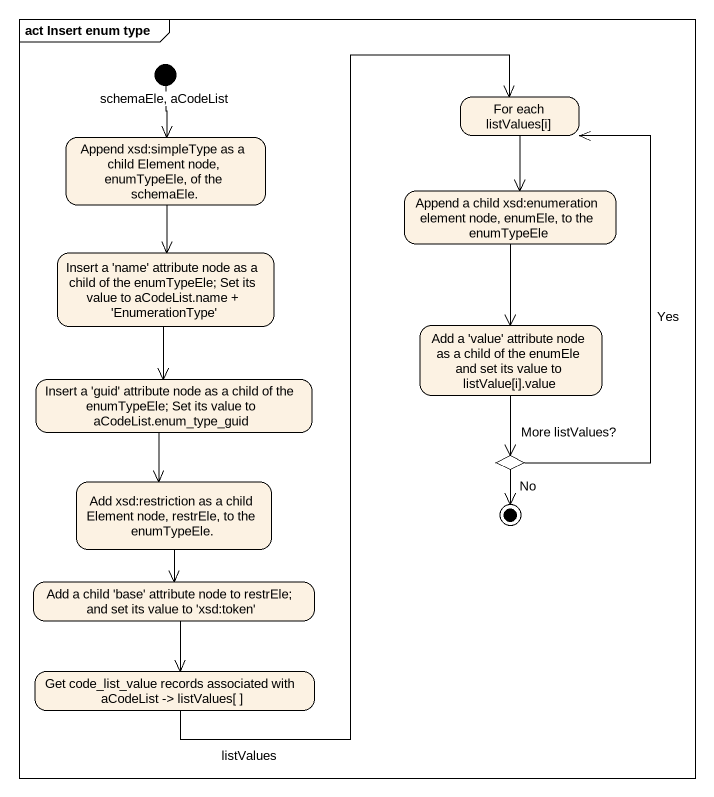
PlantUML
@startuml
mainframe act Insert enum type
hide empty description
state "For each listValues[i]" as For_each_listValues_i
state "Append xsd:simpleType as a child Element node, enumTypeEle, of the schemaEle." as Append_xsd_simpleType_as_a
state "Append a child xsd:enumeration element node, enumEle, to the enumTypeEle" as Append_a_child_xsd
state "Insert a 'name' attribute node as a child of the enumTypeEle; Set its value to aCodeList.name + 'EnumerationType'" as Insert_a_name_attribute
state "Add a 'value' attribute node as a child of the enumEle and set its value to listValue[i].value" as Add_a_value_attribute_node
state "Insert a 'guid' attribute node as a child of the enumTypeEle; Set its value to aCodeList.enum_type_guid" as Insert_a_guid_attribute
state "Add xsd:restriction as a child Element node, restrEle, to the enumTypeEle." as Add_xsd_restriction_as_a
state "More listValues?" as More_listValues <<choice>>
state "Add a child 'base' attribute node to restrEle; and set its value to 'xsd:token'" as Add_a_child_base_attribute
state "Get code_list_value records associated with aCodeList -> listValues[ ]" as Get_code_list_value_records
[*] --> Append_xsd_simpleType_as_a : schemaEle, aCodeList
For_each_listValues_i --> Append_a_child_xsd
Append_xsd_simpleType_as_a --> Insert_a_name_attribute
Append_a_child_xsd --> Add_a_value_attribute_node
Insert_a_name_attribute --> Insert_a_guid_attribute
Add_a_value_attribute_node --> More_listValues
Insert_a_guid_attribute --> Add_xsd_restriction_as_a
Add_xsd_restriction_as_a --> Add_a_child_base_attribute
More_listValues -up-> For_each_listValues_i : Yes
Add_a_child_base_attribute --> Get_code_list_value_records
Get_code_list_value_records -up-> For_each_listValues_i : listValues
More_listValues --> [*] : No
@enduml
